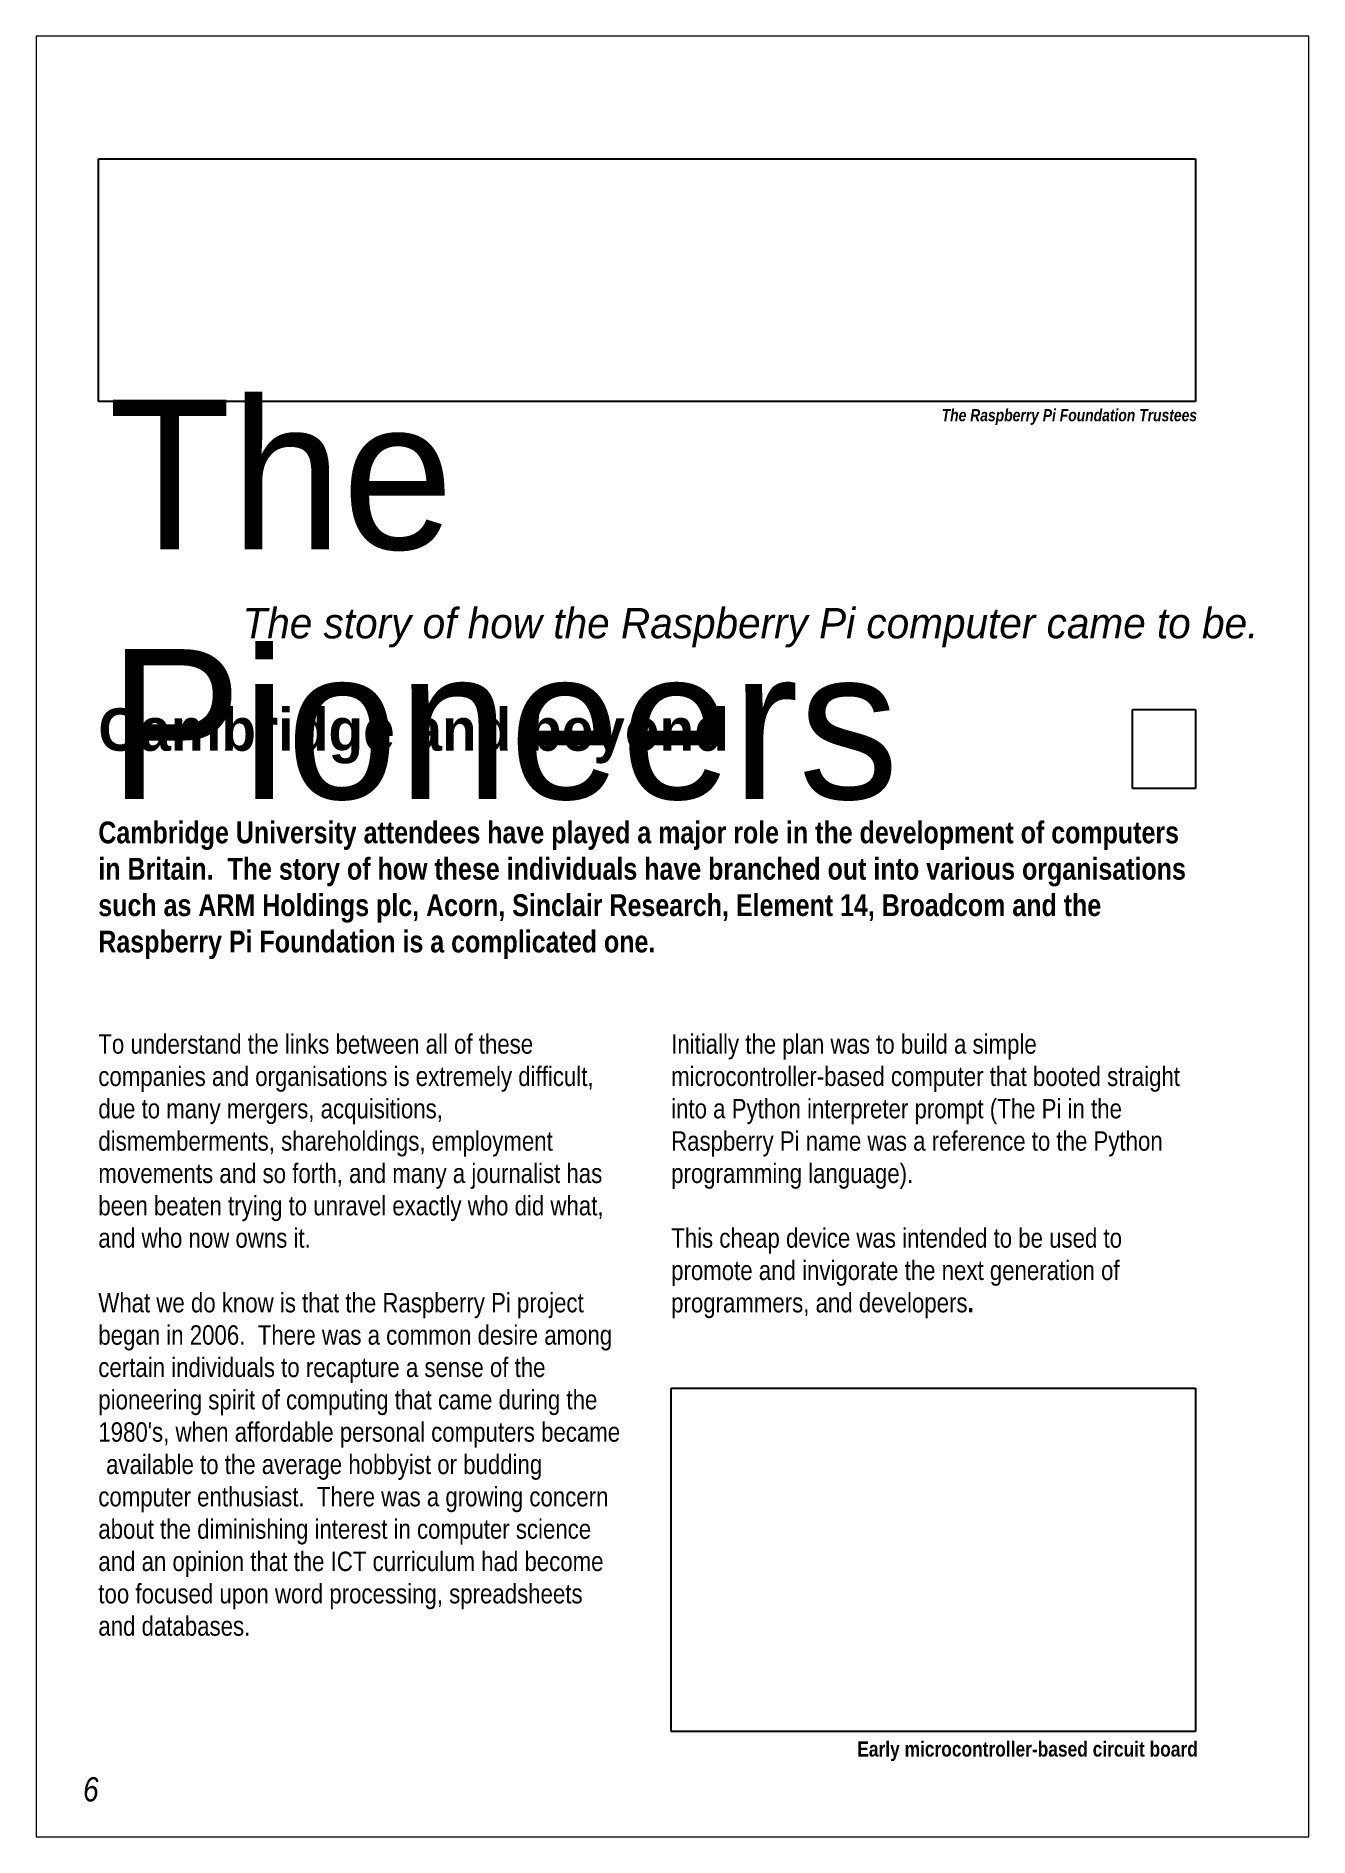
# Paper-space layout 'Page6' of a CAD drawing. Header units: millimetres. Extents: x 202 to 412, y -20 to 277.
# The model-space entities are those that its viewports show. They can reach past a viewport. Long polylines and large blocks are cut down to what shows.
import ezdxf

# ---------------------------------------------------------------- set-up
doc = ezdxf.new("R2010")
doc.units = ezdxf.units.MM
doc.layers.add('Images', color=7, linetype='Continuous')
doc.layers.add('Text', color=7, linetype='Continuous')
doc.styles.get("Standard").update_dxf_attribs({"font": 'arial.ttf'})
picture_1 = doc.add_image_def('image1.jpg', size_in_pixel=(954, 625))
picture_2 = doc.add_image_def('image2.png', size_in_pixel=(560, 124))
picture_3 = doc.add_image_def('image3.png', size_in_pixel=(1181, 1483))

msp = doc.modelspace()

# ---------------------------------------------------------------- texts
at = {"layer": 'Text', "attachment_point": 1}
for s, width, insert, char_height in [('{\\fGabriola|b0|i0|c0|p82;The  \\C12;\\c224;Pi\\C256;oneers}', 179.3256, (546.1, 550.45), 24.7), ('\\pi23.782;{\\fBell MT|b0|i1|c0|p18;\\C12;\\c224;The story of how the Raspberry Pi computer came to be.}', 181, (544.42, 516.06), 5), ('{\\fViner Hand ITC|b1|i0|c0|p66;\\C44;\\c1077396;Cambridge and beyond}', 136, (544.42, 499.51), 7), ('{\\fArial Narrow|b1|i0|c0|p34;Cambridge University attendees have played a major role in the development of computers in Britain.  The story of how these individuals have branched out into various organisations \\H1.3589x; \\H0.73588x;such as ARM Holdings plc, Acorn, Sinclair Research, Element 14, Broadcom and the \\H1.2393x; \\H0.80692x;Raspberry Pi Foundation is a complicated one.\\H1.2621x; }', 181, (544.42, 480.84), 3.6), ("{\\fArial Narrow|b0|i0|c0|p34;To understand the links between all of these companies and organisations is extremely difficult, \\H1.3589x; \\H0.73588x;due to many mergers, acquisitions, \\H1.2222x; \\H0.81818x;dismemberments, shareholdings, employment \\H1.2593x; \\H0.79412x;movements and so forth, and many a journalist has \\H1.264x; \\H0.79116x;been beaten trying to unravel exactly who did what, \\H1.2539x; \\H0.79753x;and who now owns it.\\H1.2487x; \\H0.80083x;\\P\\H1.2504x; \\H0.79972x;\\PWhat we do know is that the Raspberry Pi project \\H1.2499x; \\H0.80009x;began in 2006.  There was a common desire among \\H1.2541x; \\H0.79736x;certain individuals to recapture a sense of the \\H1.2677x; \\H0.78882x;pioneering spirit of computing that came during the \\H1.2697x; \\H0.7876x;1980's, when affordable personal computers became \\H1.269x; \\H0.78801x;available to the average hobbyist or budding \\H1.2522x; \\H0.7986x;computer enthusiast.  There was a growing concern \\H1.2493x; \\H0.80047x;about the diminishing interest in computer science \\H1.2502x; \\H0.79984x;and an opinion that the ICT curriculum had become \\H1.2677x; \\H0.78886x;too focused upon word processing, spreadsheets \\H1.27x; \\H0.78738x;and databases.\\H1.2518x; }", 86.5, (544.42, 445.74), 3.2), ('{\\fArial Narrow|b0|i0|c0|p34;Initially the plan was to build a simple microcontroller-based computer that booted straight \\H1.3333x; \\H0.75x;into a Python interpreter prompt (The Pi in the \\H1.2393x; \\H0.80692x;Raspberry Pi name was a reference to the Python \\H1.2792x; \\H0.78177x;programming language).\\H1.2659x; \\H0.78998x;\\P\\H1.2532x; \\H0.79793x;\\PThis cheap device was intended to be used to \\H1.2489x; \\H0.80069x;promote and invigorate the next generation of \\H1.2674x; \\H0.78901x;programmers, and developers\\fArial Narrow|b1|i0|c0|p34;.\\H1.2527x; }', 86.5, (638.92, 445.74), 3.2), ('\\pi30.71;{\\fArial Narrow|b1|i0|c0|p34;Early microcontroller-based circuit board}', 86.5, (638.92, 329.08), 2.5)]:
    msp.add_mtext_dynamic_manual_height_columns(s, width=width, gutter_width=12.5, heights=[0], dxfattribs=dict(at, insert=insert, char_height=char_height))
at = {"layer": 'Text', "color": 255, "attachment_point": 1}
for s, width, insert, char_height in [('\\pi139.13;{\\fArial Narrow|b1|i1|c0|p34;\\C254;\\c14474460;The Raspberry Pi Foundation Trustees}', 181, (544.42, 548.87), 2), ('\\pi7.4994;{\\fArial Narrow|b0|i1|c0|p34;\\C43;6}', 9.7232, (534.42, 323.18), 4)]:
    msp.add_mtext_dynamic_manual_height_columns(s, width=width, gutter_width=12.5, heights=[0], dxfattribs=dict(at, insert=insert, char_height=char_height))

# ---------------------------------------------------------------- pictures from other files: only their frames are drawn
at = {"layer": 'Images'}
image = msp.add_image(picture_2, insert=(544.42, 550.1), size_in_units=(181, 40.08), dxfattribs=at)
image.dxf.flags = 15
image = msp.add_image(picture_3, insert=(715.01, 486.26), size_in_units=(10.42, 13.08), rotation=0, dxfattribs=at)
image.dxf.flags = 15
image = msp.add_image(picture_1, insert=(638.92, 330.71), size_in_units=(86.5, 56.67), dxfattribs=at)
image.dxf.flags = 7

psp = doc.layouts.new('Page6')

# ---------------------------------------------------------------- viewports
at = {"layer": '0'}
psp.add_viewport(center=(307.4, 128.55), size=(210, 297.096), view_center_point=(639.14, 461.87), view_height=297.104, dxfattribs=at)

doc.saveas('drawing.dxf')
